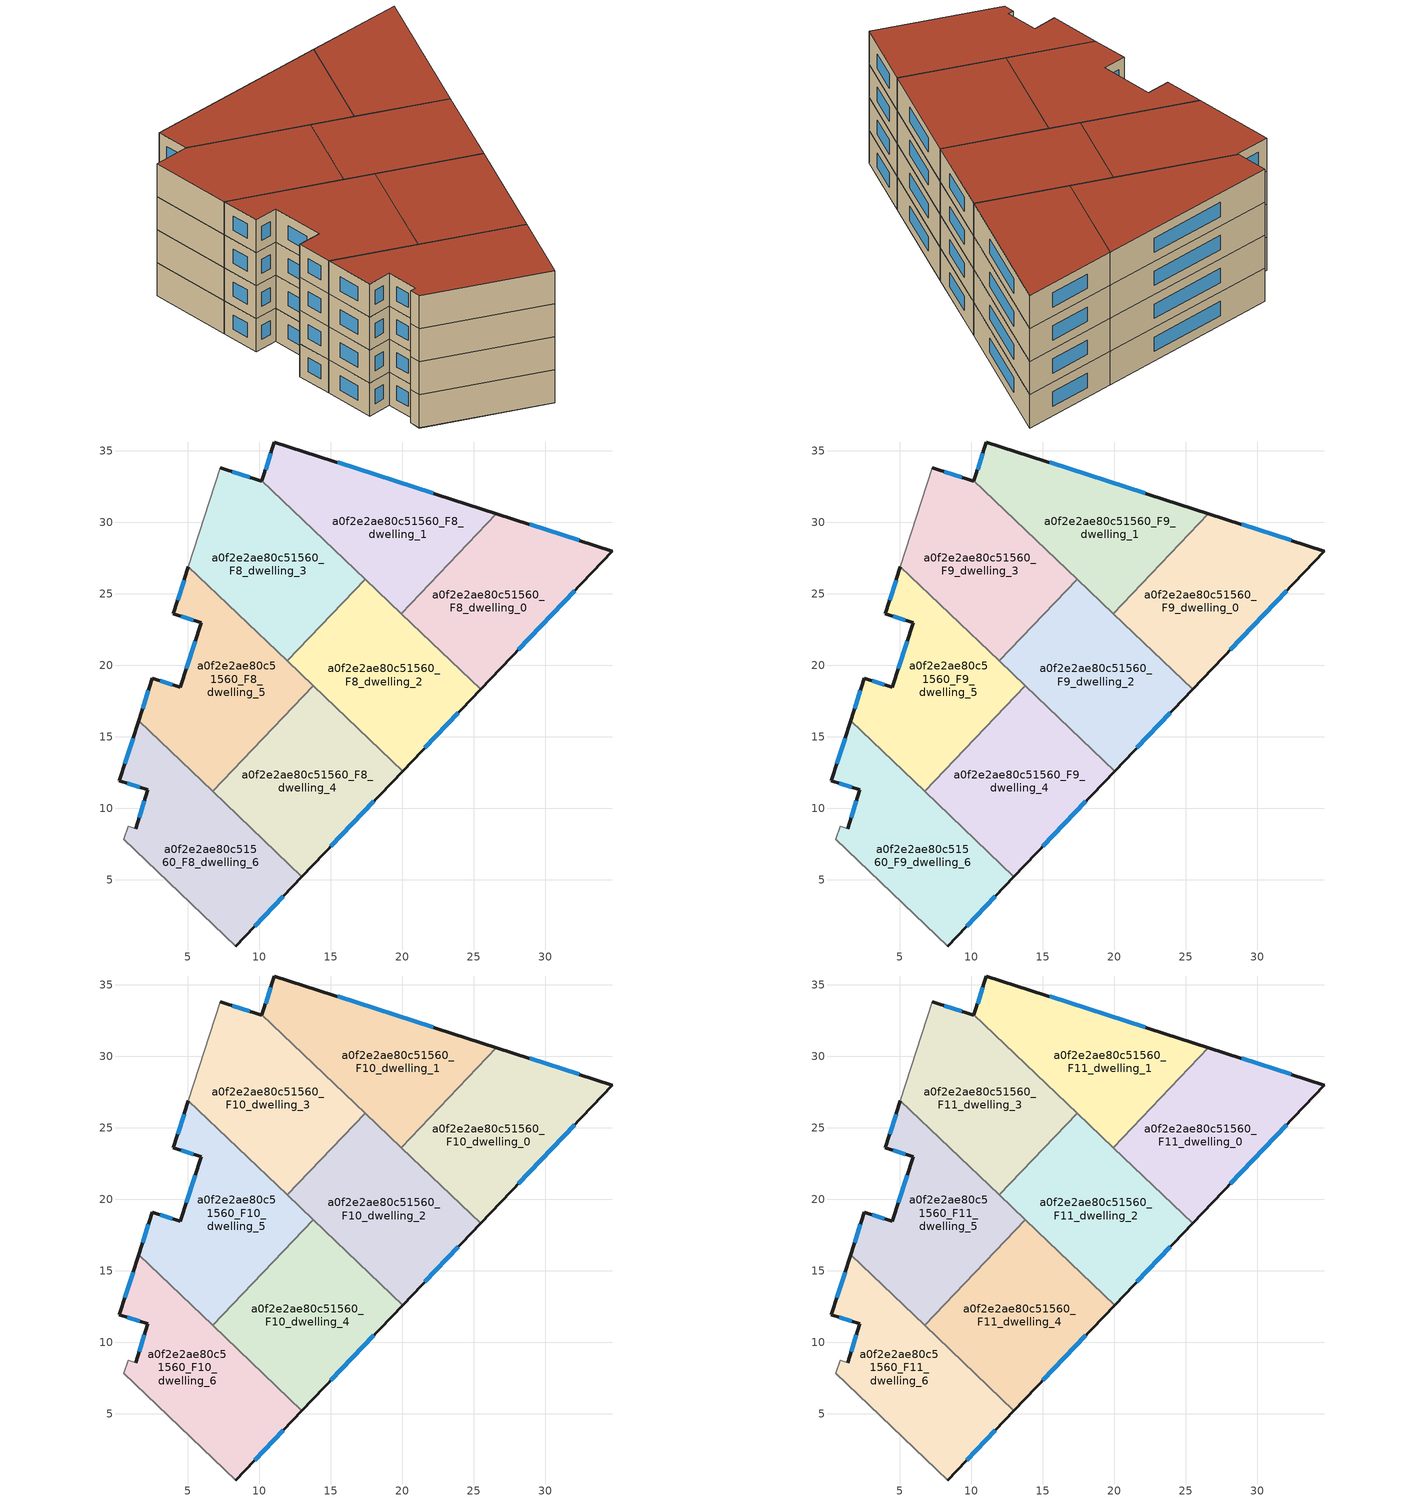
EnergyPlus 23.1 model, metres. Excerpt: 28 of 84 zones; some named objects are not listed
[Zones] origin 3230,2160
a0f2e2ae80c51560_F8_dwelling_0
 floor to a0f2e2ae80c51560_F7_dwelling_0 (EU_floor_Construction): 34.68,27.99 25.48,18.33 19.93,23.62 26.58,30.6 z24
 wall outside (EU_wall_Construction): 25.48,18.33 34.68,27.99 26.58,30.6 z24:27
 wall to a0f2e2ae80c51560_F8_dwelling_1 (EU_wall_Construction): 26.58,30.6 19.93,23.62 z24:27
 wall to a0f2e2ae80c51560_F8_dwelling_2 (EU_wall_Construction): 19.93,23.62 25.48,18.33 z24:27
 window (EU_Window_Construction): 32.37,28.73 28.9,29.86 / 28.11,21.09 32.05,25.23 z24.86:26.14
a0f2e2ae80c51560_F8_dwelling_1
 floor to a0f2e2ae80c51560_F7_dwelling_1 (EU_floor_Construction): 26.58,30.6 19.93,23.62 10.19,32.91 11.06,35.62 z24
 wall outside (EU_wall_Construction): 26.58,30.6 11.06,35.62 10.19,32.91 z24:27
 wall to a0f2e2ae80c51560_F8_dwelling_3 (EU_wall_Construction): 10.19,32.91 17.41,26.02 z24:27
 wall to a0f2e2ae80c51560_F8_dwelling_2 (EU_wall_Construction): 17.41,26.02 19.93,23.62 z24:27
 window (EU_Window_Construction): 10.81,34.84 10.44,33.68 / 22.15,32.04 15.5,34.18 z24.86:26.14
a0f2e2ae80c51560_F8_dwelling_2
 floor to a0f2e2ae80c51560_F7_dwelling_2 (EU_floor_Construction): 25.48,18.33 20.02,12.61 11.95,20.3 17.41,26.02 z24
 wall outside (EU_wall_Construction): 20.02,12.61 25.48,18.33 z24:27
 wall to a0f2e2ae80c51560_F8_dwelling_3 (EU_wall_Construction): 17.41,26.02 11.95,20.3 z24:27
 wall to a0f2e2ae80c51560_F8_dwelling_4 (EU_wall_Construction): 13.77,18.57 20.02,12.61 z24:27
 wall to a0f2e2ae80c51560_F8_dwelling_5 (EU_wall_Construction): 11.95,20.3 13.77,18.57 z24:27
 window (EU_Window_Construction): 21.58,14.25 23.92,16.7 z24.86:26.14
a0f2e2ae80c51560_F8_dwelling_3
 floor to a0f2e2ae80c51560_F7_dwelling_3 (EU_floor_Construction): 10.19,32.91 17.41,26.02 11.95,20.3 5.05,26.89 7.28,33.8 10.17,32.87 z24
 wall outside (EU_wall_Construction): 10.19,32.91 10.17,32.87 7.28,33.8 z24:27
 wall adiabatic (EU_wall_Construction): 7.28,33.8 5.05,26.89 z24:27
 wall to a0f2e2ae80c51560_F8_dwelling_5 (EU_wall_Construction): 5.05,26.89 11.95,20.3 z24:27
 window (EU_Window_Construction): 9.35,33.14 8.11,33.54 z24.86:26.14
a0f2e2ae80c51560_F8_dwelling_4
 floor to a0f2e2ae80c51560_F7_dwelling_4 (EU_floor_Construction): 20.02,12.61 12.99,5.23 6.73,11.19 13.77,18.57 z24
 wall outside (EU_wall_Construction): 12.99,5.23 20.02,12.61 z24:27
 wall to a0f2e2ae80c51560_F8_dwelling_6 (EU_wall_Construction): 6.73,11.19 12.99,5.23 z24:27
 wall to a0f2e2ae80c51560_F8_dwelling_5 (EU_wall_Construction): 13.77,18.57 6.73,11.19 z24:27
 window (EU_Window_Construction): 15,7.34 18.01,10.5 z24.86:26.14
a0f2e2ae80c51560_F8_dwelling_5
 floor to a0f2e2ae80c51560_F7_dwelling_5 (EU_floor_Construction): 13.77,18.57 6.73,11.19 1.57,16.11 2.53,19.1 4.49,18.46 5.95,22.98 3.99,23.61 5.05,26.89 z24
 wall outside (EU_wall_Construction): 5.05,26.89 3.99,23.61 5.95,22.98 4.49,18.46 2.53,19.1 1.57,16.11 z24:27
 wall to a0f2e2ae80c51560_F8_dwelling_6 (EU_wall_Construction): 1.57,16.11 6.73,11.19 z24:27
 window (EU_Window_Construction): 2.26,18.25 1.84,16.97 / 3.93,18.64 3.09,18.92 / 5.53,21.69 4.91,19.75 / 4.55,23.43 5.39,23.16 / 4.74,25.95 4.29,24.55 z24.86:26.14
a0f2e2ae80c51560_F8_dwelling_6
 floor to a0f2e2ae80c51560_F7_dwelling_6 (EU_floor_Construction): 12.99,5.23 8.36,0.38 0.52,7.83 0.83,8.74 1.35,8.58 2.21,11.3 0.21,11.92 1.57,16.11 z24
 wall outside (EU_wall_Construction): 1.57,16.11 0.21,11.92 2.21,11.3 1.35,8.58 / 8.36,0.38 12.99,5.23 z24:27
 wall adiabatic (EU_wall_Construction): 1.35,8.58 0.83,8.74 0.53,7.83 8.36,0.38 z24:27
 window (EU_Window_Construction): 1.96,10.52 1.6,9.36 / 0.78,11.74 1.64,11.48 / 1.18,14.91 0.6,13.12 / 9.68,1.76 11.66,3.84 z24.86:26.14
a0f2e2ae80c51560_F9_dwelling_0
 floor to a0f2e2ae80c51560_F8_dwelling_0 (EU_floor_Construction): 34.68,27.99 25.48,18.33 19.93,23.62 26.58,30.6 z27
 wall outside (EU_wall_Construction): 25.48,18.33 34.68,27.99 26.58,30.6 z27:30
 wall to a0f2e2ae80c51560_F9_dwelling_1 (EU_wall_Construction): 26.58,30.6 19.93,23.62 z27:30
 wall to a0f2e2ae80c51560_F9_dwelling_2 (EU_wall_Construction): 19.93,23.62 25.48,18.33 z27:30
 window (EU_Window_Construction): 32.37,28.73 28.9,29.86 / 28.11,21.09 32.05,25.23 z27.86:29.14
a0f2e2ae80c51560_F9_dwelling_1
 floor to a0f2e2ae80c51560_F8_dwelling_1 (EU_floor_Construction): 26.58,30.6 19.93,23.62 10.19,32.91 11.06,35.62 z27
 wall outside (EU_wall_Construction): 26.58,30.6 11.06,35.62 10.19,32.91 z27:30
 wall to a0f2e2ae80c51560_F9_dwelling_3 (EU_wall_Construction): 10.19,32.91 17.41,26.02 z27:30
 wall to a0f2e2ae80c51560_F9_dwelling_2 (EU_wall_Construction): 17.41,26.02 19.93,23.62 z27:30
 window (EU_Window_Construction): 10.81,34.84 10.44,33.68 / 22.15,32.04 15.5,34.18 z27.86:29.14
a0f2e2ae80c51560_F9_dwelling_2
 floor to a0f2e2ae80c51560_F8_dwelling_2 (EU_floor_Construction): 25.48,18.33 20.02,12.61 11.95,20.3 17.41,26.02 z27
 wall outside (EU_wall_Construction): 20.02,12.61 25.48,18.33 z27:30
 wall to a0f2e2ae80c51560_F9_dwelling_3 (EU_wall_Construction): 17.41,26.02 11.95,20.3 z27:30
 wall to a0f2e2ae80c51560_F9_dwelling_4 (EU_wall_Construction): 13.77,18.57 20.02,12.61 z27:30
 wall to a0f2e2ae80c51560_F9_dwelling_5 (EU_wall_Construction): 11.95,20.3 13.77,18.57 z27:30
 window (EU_Window_Construction): 21.58,14.25 23.92,16.7 z27.86:29.14
a0f2e2ae80c51560_F9_dwelling_3
 floor to a0f2e2ae80c51560_F8_dwelling_3 (EU_floor_Construction): 10.19,32.91 17.41,26.02 11.95,20.3 5.05,26.89 7.28,33.8 10.17,32.87 z27
 wall outside (EU_wall_Construction): 10.19,32.91 10.17,32.87 7.28,33.8 z27:30
 wall adiabatic (EU_wall_Construction): 7.28,33.8 5.05,26.89 z27:30
 wall to a0f2e2ae80c51560_F9_dwelling_5 (EU_wall_Construction): 5.05,26.89 11.95,20.3 z27:30
 window (EU_Window_Construction): 9.35,33.14 8.11,33.54 z27.86:29.14
a0f2e2ae80c51560_F9_dwelling_4
 floor to a0f2e2ae80c51560_F8_dwelling_4 (EU_floor_Construction): 20.02,12.61 12.99,5.23 6.73,11.19 13.77,18.57 z27
 wall outside (EU_wall_Construction): 12.99,5.23 20.02,12.61 z27:30
 wall to a0f2e2ae80c51560_F9_dwelling_6 (EU_wall_Construction): 6.73,11.19 12.99,5.23 z27:30
 wall to a0f2e2ae80c51560_F9_dwelling_5 (EU_wall_Construction): 13.77,18.57 6.73,11.19 z27:30
 window (EU_Window_Construction): 15,7.34 18.01,10.5 z27.86:29.14
a0f2e2ae80c51560_F9_dwelling_5
 floor to a0f2e2ae80c51560_F8_dwelling_5 (EU_floor_Construction): 13.77,18.57 6.73,11.19 1.57,16.11 2.53,19.1 4.49,18.46 5.95,22.98 3.99,23.61 5.05,26.89 z27
 wall outside (EU_wall_Construction): 5.05,26.89 3.99,23.61 5.95,22.98 4.49,18.46 2.53,19.1 1.57,16.11 z27:30
 wall to a0f2e2ae80c51560_F9_dwelling_6 (EU_wall_Construction): 1.57,16.11 6.73,11.19 z27:30
 window (EU_Window_Construction): 2.26,18.25 1.84,16.97 / 3.93,18.64 3.09,18.92 / 5.53,21.69 4.91,19.75 / 4.55,23.43 5.39,23.16 / 4.74,25.95 4.29,24.55 z27.86:29.14
a0f2e2ae80c51560_F9_dwelling_6
 floor to a0f2e2ae80c51560_F8_dwelling_6 (EU_floor_Construction): 12.99,5.23 8.36,0.38 0.52,7.83 0.83,8.74 1.35,8.58 2.21,11.3 0.21,11.92 1.57,16.11 z27
 wall outside (EU_wall_Construction): 1.57,16.11 0.21,11.92 2.21,11.3 1.35,8.58 / 8.36,0.38 12.99,5.23 z27:30
 wall adiabatic (EU_wall_Construction): 1.35,8.58 0.83,8.74 0.53,7.83 8.36,0.38 z27:30
 window (EU_Window_Construction): 1.96,10.52 1.6,9.36 / 0.78,11.74 1.64,11.48 / 1.18,14.91 0.6,13.12 / 9.68,1.76 11.66,3.84 z27.86:29.14
a0f2e2ae80c51560_F10_dwelling_0
 floor to a0f2e2ae80c51560_F9_dwelling_0 (EU_floor_Construction): 34.68,27.99 25.48,18.33 19.93,23.62 26.58,30.6 z30
 wall outside (EU_wall_Construction): 25.48,18.33 34.68,27.99 26.58,30.6 z30:33
 wall to a0f2e2ae80c51560_F10_dwelling_1 (EU_wall_Construction): 26.58,30.6 19.93,23.62 z30:33
 wall to a0f2e2ae80c51560_F10_dwelling_2 (EU_wall_Construction): 19.93,23.62 25.48,18.33 z30:33
 window (EU_Window_Construction): 32.37,28.73 28.9,29.86 / 28.11,21.09 32.05,25.23 z30.86:32.14
a0f2e2ae80c51560_F10_dwelling_1
 floor to a0f2e2ae80c51560_F9_dwelling_1 (EU_floor_Construction): 26.58,30.6 19.93,23.62 10.19,32.91 11.06,35.62 z30
 wall outside (EU_wall_Construction): 26.58,30.6 11.06,35.62 10.19,32.91 z30:33
 wall to a0f2e2ae80c51560_F10_dwelling_3 (EU_wall_Construction): 10.19,32.91 17.41,26.02 z30:33
 wall to a0f2e2ae80c51560_F10_dwelling_2 (EU_wall_Construction): 17.41,26.02 19.93,23.62 z30:33
 window (EU_Window_Construction): 10.81,34.84 10.44,33.68 / 22.15,32.04 15.5,34.18 z30.86:32.14
a0f2e2ae80c51560_F10_dwelling_2
 floor to a0f2e2ae80c51560_F9_dwelling_2 (EU_floor_Construction): 25.48,18.33 20.02,12.61 11.95,20.3 17.41,26.02 z30
 wall outside (EU_wall_Construction): 20.02,12.61 25.48,18.33 z30:33
 wall to a0f2e2ae80c51560_F10_dwelling_3 (EU_wall_Construction): 17.41,26.02 11.95,20.3 z30:33
 wall to a0f2e2ae80c51560_F10_dwelling_4 (EU_wall_Construction): 13.77,18.57 20.02,12.61 z30:33
 wall to a0f2e2ae80c51560_F10_dwelling_5 (EU_wall_Construction): 11.95,20.3 13.77,18.57 z30:33
 window (EU_Window_Construction): 21.58,14.25 23.92,16.7 z30.86:32.14
a0f2e2ae80c51560_F10_dwelling_3
 floor to a0f2e2ae80c51560_F9_dwelling_3 (EU_floor_Construction): 10.19,32.91 17.41,26.02 11.95,20.3 5.05,26.89 7.28,33.8 10.17,32.87 z30
 wall outside (EU_wall_Construction): 10.19,32.91 10.17,32.87 7.28,33.8 z30:33
 wall adiabatic (EU_wall_Construction): 7.28,33.8 5.05,26.89 z30:33
 wall to a0f2e2ae80c51560_F10_dwelling_5 (EU_wall_Construction): 5.05,26.89 11.95,20.3 z30:33
 window (EU_Window_Construction): 9.35,33.14 8.11,33.54 z30.86:32.14
a0f2e2ae80c51560_F10_dwelling_4
 floor to a0f2e2ae80c51560_F9_dwelling_4 (EU_floor_Construction): 20.02,12.61 12.99,5.23 6.73,11.19 13.77,18.57 z30
 wall outside (EU_wall_Construction): 12.99,5.23 20.02,12.61 z30:33
 wall to a0f2e2ae80c51560_F10_dwelling_6 (EU_wall_Construction): 6.73,11.19 12.99,5.23 z30:33
 wall to a0f2e2ae80c51560_F10_dwelling_5 (EU_wall_Construction): 13.77,18.57 6.73,11.19 z30:33
 window (EU_Window_Construction): 15,7.34 18.01,10.5 z30.86:32.14
a0f2e2ae80c51560_F10_dwelling_5
 floor to a0f2e2ae80c51560_F9_dwelling_5 (EU_floor_Construction): 13.77,18.57 6.73,11.19 1.57,16.11 2.53,19.1 4.49,18.46 5.95,22.98 3.99,23.61 5.05,26.89 z30
 wall outside (EU_wall_Construction): 5.05,26.89 3.99,23.61 5.95,22.98 4.49,18.46 2.53,19.1 1.57,16.11 z30:33
 wall to a0f2e2ae80c51560_F10_dwelling_6 (EU_wall_Construction): 1.57,16.11 6.73,11.19 z30:33
 window (EU_Window_Construction): 2.26,18.25 1.84,16.97 / 3.93,18.64 3.09,18.92 / 5.53,21.69 4.91,19.75 / 4.55,23.43 5.39,23.16 / 4.74,25.95 4.29,24.55 z30.86:32.14
a0f2e2ae80c51560_F10_dwelling_6
 floor to a0f2e2ae80c51560_F9_dwelling_6 (EU_floor_Construction): 12.99,5.23 8.36,0.38 0.52,7.83 0.83,8.74 1.35,8.58 2.21,11.3 0.21,11.92 1.57,16.11 z30
 wall outside (EU_wall_Construction): 1.57,16.11 0.21,11.92 2.21,11.3 1.35,8.58 / 8.36,0.38 12.99,5.23 z30:33
 wall adiabatic (EU_wall_Construction): 1.35,8.58 0.83,8.74 0.53,7.83 8.36,0.38 z30:33
 window (EU_Window_Construction): 1.96,10.52 1.6,9.36 / 0.78,11.74 1.64,11.48 / 1.18,14.91 0.6,13.12 / 9.68,1.76 11.66,3.84 z30.86:32.14
a0f2e2ae80c51560_F11_dwelling_0
 floor to a0f2e2ae80c51560_F10_dwelling_0 (EU_floor_Construction): 34.68,27.99 25.48,18.33 19.93,23.62 26.58,30.6 z33
 wall outside (EU_wall_Construction): 25.48,18.33 34.68,27.99 26.58,30.6 z33:36
 wall to a0f2e2ae80c51560_F11_dwelling_1 (EU_wall_Construction): 26.58,30.6 19.93,23.62 z33:36
 wall to a0f2e2ae80c51560_F11_dwelling_2 (EU_wall_Construction): 19.93,23.62 25.48,18.33 z33:36
 window (EU_Window_Construction): 32.37,28.73 28.9,29.86 / 28.11,21.09 32.05,25.23 z33.86:35.14
 roof outside (EU_roof_Construction): 25.48,18.33 34.68,27.99 26.58,30.6 19.93,23.62 z36
a0f2e2ae80c51560_F11_dwelling_1
 floor to a0f2e2ae80c51560_F10_dwelling_1 (EU_floor_Construction): 26.58,30.6 19.93,23.62 10.19,32.91 11.06,35.62 z33
 wall outside (EU_wall_Construction): 26.58,30.6 11.06,35.62 10.19,32.91 z33:36
 wall to a0f2e2ae80c51560_F11_dwelling_3 (EU_wall_Construction): 10.19,32.91 17.41,26.02 z33:36
 wall to a0f2e2ae80c51560_F11_dwelling_2 (EU_wall_Construction): 17.41,26.02 19.93,23.62 z33:36
 window (EU_Window_Construction): 10.81,34.84 10.44,33.68 / 22.15,32.04 15.5,34.18 z33.86:35.14
 roof outside (EU_roof_Construction): 19.93,23.62 26.58,30.6 11.06,35.62 10.19,32.91 z36
a0f2e2ae80c51560_F11_dwelling_2
 floor to a0f2e2ae80c51560_F10_dwelling_2 (EU_floor_Construction): 25.48,18.33 20.02,12.61 11.95,20.3 17.41,26.02 z33
 wall outside (EU_wall_Construction): 20.02,12.61 25.48,18.33 z33:36
 wall to a0f2e2ae80c51560_F11_dwelling_3 (EU_wall_Construction): 17.41,26.02 11.95,20.3 z33:36
 wall to a0f2e2ae80c51560_F11_dwelling_4 (EU_wall_Construction): 13.77,18.57 20.02,12.61 z33:36
 wall to a0f2e2ae80c51560_F11_dwelling_5 (EU_wall_Construction): 11.95,20.3 13.77,18.57 z33:36
 window (EU_Window_Construction): 21.58,14.25 23.92,16.7 z33.86:35.14
 roof outside (EU_roof_Construction): 20.02,12.61 25.48,18.33 17.41,26.02 11.95,20.3 z36
a0f2e2ae80c51560_F11_dwelling_3
 floor to a0f2e2ae80c51560_F10_dwelling_3 (EU_floor_Construction): 10.19,32.91 17.41,26.02 11.95,20.3 5.05,26.89 7.28,33.8 10.17,32.87 z33
 wall outside (EU_wall_Construction): 10.19,32.91 10.17,32.87 7.28,33.8 z33:36
 wall adiabatic (EU_wall_Construction): 7.28,33.8 5.05,26.89 z33:36
 wall to a0f2e2ae80c51560_F11_dwelling_5 (EU_wall_Construction): 5.05,26.89 11.95,20.3 z33:36
 window (EU_Window_Construction): 9.35,33.14 8.11,33.54 z33.86:35.14
 roof outside (EU_roof_Construction): 11.95,20.3 17.41,26.02 10.19,32.91 10.17,32.87 7.28,33.8 5.05,26.89 z36
a0f2e2ae80c51560_F11_dwelling_4
 floor to a0f2e2ae80c51560_F10_dwelling_4 (EU_floor_Construction): 20.02,12.61 12.99,5.23 6.73,11.19 13.77,18.57 z33
 wall outside (EU_wall_Construction): 12.99,5.23 20.02,12.61 z33:36
 wall to a0f2e2ae80c51560_F11_dwelling_6 (EU_wall_Construction): 6.73,11.19 12.99,5.23 z33:36
 wall to a0f2e2ae80c51560_F11_dwelling_5 (EU_wall_Construction): 13.77,18.57 6.73,11.19 z33:36
 window (EU_Window_Construction): 15,7.34 18.01,10.5 z33.86:35.14
 roof outside (EU_roof_Construction): 12.99,5.23 20.02,12.61 13.77,18.57 6.73,11.19 z36
a0f2e2ae80c51560_F11_dwelling_5
 floor to a0f2e2ae80c51560_F10_dwelling_5 (EU_floor_Construction): 13.77,18.57 6.73,11.19 1.57,16.11 2.53,19.1 4.49,18.46 5.95,22.98 3.99,23.61 5.05,26.89 z33
 wall outside (EU_wall_Construction): 5.05,26.89 3.99,23.61 5.95,22.98 4.49,18.46 2.53,19.1 1.57,16.11 z33:36
 wall to a0f2e2ae80c51560_F11_dwelling_6 (EU_wall_Construction): 1.57,16.11 6.73,11.19 z33:36
 window (EU_Window_Construction): 2.26,18.25 1.84,16.97 / 3.93,18.64 3.09,18.92 / 5.53,21.69 4.91,19.75 / 4.55,23.43 5.39,23.16 / 4.74,25.95 4.29,24.55 z33.86:35.14
 roof outside (EU_roof_Construction): 6.73,11.19 13.77,18.57 5.05,26.89 3.99,23.61 5.95,22.98 4.49,18.46 2.53,19.1 1.57,16.11 z36
a0f2e2ae80c51560_F11_dwelling_6
 floor to a0f2e2ae80c51560_F10_dwelling_6 (EU_floor_Construction): 12.99,5.23 8.36,0.38 0.52,7.83 0.83,8.74 1.35,8.58 2.21,11.3 0.21,11.92 1.57,16.11 z33
 wall outside (EU_wall_Construction): 1.57,16.11 0.21,11.92 2.21,11.3 1.35,8.58 / 8.36,0.38 12.99,5.23 z33:36
 wall adiabatic (EU_wall_Construction): 1.35,8.58 0.83,8.74 0.53,7.83 8.36,0.38 z33:36
 window (EU_Window_Construction): 1.96,10.52 1.6,9.36 / 0.78,11.74 1.64,11.48 / 1.18,14.91 0.6,13.12 / 9.68,1.76 11.66,3.84 z33.86:35.14
 roof outside (EU_roof_Construction): 8.36,0.38 12.99,5.23 1.57,16.11 0.21,11.92 2.21,11.3 1.35,8.58 0.83,8.74 0.53,7.83 z36
[Building]
EU S2 Campaign: North Axis=0; Terrain=City; Solar Distribution=FullExterior
[Site:Location]
Helsinki-Vantaa.AP: Latitude=60.317; Longitude=24.963; Time Zone=2; Elevation=54.6
[SizingPeriod:WeatherFileDays]
AnnualSizingPeriod: Begin Month=1; Begin Day of Month=1; End Month=12; End Day of Month=31; Day of Week for Start Day=Monday; Use Weather File Daylight Saving Period=No; Use Weather File Rain and Snow Indicators=No
[MATERIAL]
EU_InternalMass_Material: Roughness=MediumRough; Thickness=0.1; Conductivity=1; Density=1800; Specific Heat=900; Thermal Absorptance=0.9; Solar Absorptance=0.7; Visible Absorptance=0.7
[MATERIAL:NOMASS] Roughness=MediumRough; Thermal Absorptance=0.9; Solar Absorptance=0.7; Visible Absorptance=0.7
Name | Thermal Resistance
EU_wall_NoMass | 5.91765
EU_roof_NoMass | 11.1778
EU_floor_NoMass | 6.2875
[WINDOWMATERIAL:SIMPLEGLAZINGSYSTEM]
EU_Window_SimpleGlazing: UFactor=0.994035; Solar Heat Gain Coefficient=0.7; Visible Transmittance=0.7
[CONSTRUCTION]
EU_wall_Construction: EU_wall_NoMass
EU_roof_Construction: EU_roof_NoMass
EU_floor_Construction: EU_floor_NoMass
EU_Window_Construction: EU_Window_SimpleGlazing
EU_InternalMass_Construction: EU_InternalMass_Material
[ZONE] Type=1; Multiplier=1; Ceiling Height=autocalculate; Floor Area=autocalculate; Part of Total Floor Area=Yes
Name | Volume
a0f2e2ae80c51560_F8_dwelling_0; a0f2e2ae80c51560_F9_dwelling_0; a0f2e2ae80c51560_F10_dwelling_0; a0f2e2ae80c51560_F11_dwelling_0 | 264.31
a0f2e2ae80c51560_F8_dwelling_1; a0f2e2ae80c51560_F9_dwelling_1; a0f2e2ae80c51560_F10_dwelling_1; a0f2e2ae80c51560_F11_dwelling_1 | 264.308
a0f2e2ae80c51560_F8_dwelling_2; a0f2e2ae80c51560_F9_dwelling_2; a0f2e2ae80c51560_F10_dwelling_2; a0f2e2ae80c51560_F11_dwelling_2 | 264.294
a0f2e2ae80c51560_F8_dwelling_3; a0f2e2ae80c51560_F9_dwelling_3; a0f2e2ae80c51560_F10_dwelling_3; a0f2e2ae80c51560_F11_dwelling_3 | 264.342
a0f2e2ae80c51560_F8_dwelling_4; a0f2e2ae80c51560_F9_dwelling_4; a0f2e2ae80c51560_F10_dwelling_4; a0f2e2ae80c51560_F11_dwelling_4 | 264.313
a0f2e2ae80c51560_F8_dwelling_5; a0f2e2ae80c51560_F9_dwelling_5; a0f2e2ae80c51560_F10_dwelling_5; a0f2e2ae80c51560_F11_dwelling_5 | 264.303
a0f2e2ae80c51560_F8_dwelling_6; a0f2e2ae80c51560_F9_dwelling_6; a0f2e2ae80c51560_F10_dwelling_6; a0f2e2ae80c51560_F11_dwelling_6 | 264.322
[INTERNALMASS] Construction=EU_InternalMass_Construction
Name | Zone or ZoneList | Surface Area
a0f2e2ae80c51560_F8_dwelling_0_EU_InternalMass | a0f2e2ae80c51560_F8_dwelling_0 | 88.1053
a0f2e2ae80c51560_F8_dwelling_1_EU_InternalMass | a0f2e2ae80c51560_F8_dwelling_1 | 88.0995
a0f2e2ae80c51560_F8_dwelling_2_EU_InternalMass | a0f2e2ae80c51560_F8_dwelling_2 | 88.0979
a0f2e2ae80c51560_F8_dwelling_3_EU_InternalMass | a0f2e2ae80c51560_F8_dwelling_3 | 88.1148
a0f2e2ae80c51560_F8_dwelling_4_EU_InternalMass | a0f2e2ae80c51560_F8_dwelling_4 | 88.1037
a0f2e2ae80c51560_F8_dwelling_5_EU_InternalMass | a0f2e2ae80c51560_F8_dwelling_5 | 88.1004
a0f2e2ae80c51560_F8_dwelling_6_EU_InternalMass | a0f2e2ae80c51560_F8_dwelling_6 | 88.1071
a0f2e2ae80c51560_F9_dwelling_0_EU_InternalMass | a0f2e2ae80c51560_F9_dwelling_0 | 88.1053
a0f2e2ae80c51560_F9_dwelling_1_EU_InternalMass | a0f2e2ae80c51560_F9_dwelling_1 | 88.0995
a0f2e2ae80c51560_F9_dwelling_2_EU_InternalMass | a0f2e2ae80c51560_F9_dwelling_2 | 88.0979
a0f2e2ae80c51560_F9_dwelling_3_EU_InternalMass | a0f2e2ae80c51560_F9_dwelling_3 | 88.1148
a0f2e2ae80c51560_F9_dwelling_4_EU_InternalMass | a0f2e2ae80c51560_F9_dwelling_4 | 88.1037
a0f2e2ae80c51560_F9_dwelling_5_EU_InternalMass | a0f2e2ae80c51560_F9_dwelling_5 | 88.1004
a0f2e2ae80c51560_F9_dwelling_6_EU_InternalMass | a0f2e2ae80c51560_F9_dwelling_6 | 88.1071
a0f2e2ae80c51560_F10_dwelling_0_EU_InternalMass | a0f2e2ae80c51560_F10_dwelling_0 | 88.1053
a0f2e2ae80c51560_F10_dwelling_1_EU_InternalMass | a0f2e2ae80c51560_F10_dwelling_1 | 88.0995
a0f2e2ae80c51560_F10_dwelling_2_EU_InternalMass | a0f2e2ae80c51560_F10_dwelling_2 | 88.0979
a0f2e2ae80c51560_F10_dwelling_3_EU_InternalMass | a0f2e2ae80c51560_F10_dwelling_3 | 88.1148
a0f2e2ae80c51560_F10_dwelling_4_EU_InternalMass | a0f2e2ae80c51560_F10_dwelling_4 | 88.1037
a0f2e2ae80c51560_F10_dwelling_5_EU_InternalMass | a0f2e2ae80c51560_F10_dwelling_5 | 88.1004
a0f2e2ae80c51560_F10_dwelling_6_EU_InternalMass | a0f2e2ae80c51560_F10_dwelling_6 | 88.1071
a0f2e2ae80c51560_F11_dwelling_0_EU_InternalMass | a0f2e2ae80c51560_F11_dwelling_0 | 88.1053
a0f2e2ae80c51560_F11_dwelling_1_EU_InternalMass | a0f2e2ae80c51560_F11_dwelling_1 | 88.0995
a0f2e2ae80c51560_F11_dwelling_2_EU_InternalMass | a0f2e2ae80c51560_F11_dwelling_2 | 88.0979
a0f2e2ae80c51560_F11_dwelling_3_EU_InternalMass | a0f2e2ae80c51560_F11_dwelling_3 | 88.1148
a0f2e2ae80c51560_F11_dwelling_4_EU_InternalMass | a0f2e2ae80c51560_F11_dwelling_4 | 88.1037
a0f2e2ae80c51560_F11_dwelling_5_EU_InternalMass | a0f2e2ae80c51560_F11_dwelling_5 | 88.1004
a0f2e2ae80c51560_F11_dwelling_6_EU_InternalMass | a0f2e2ae80c51560_F11_dwelling_6 | 88.1071
[OTHEREQUIPMENT] Fuel Type=Electricity; Design Level Calculation Method=Watts/Area; Power per Zone Floor Area=1; Fraction Latent=0; Fraction Radiant=0; Fraction Lost=0; Carbon Dioxide Generation Rate=0; EndUse Subcategory=EU_Step8_InternalGains
Name | Zone or ZoneList or Space or SpaceList | Schedule
EU_Step8_InternalGain_a0f2e2ae80c51560_F8_dwelling_0_f000 | a0f2e2ae80c51560_F8_dwelling_0 | EU_Step8_GainSchedule_a0f2e2ae80c51560_F8_dwelling_0_f000
EU_Step8_InternalGain_a0f2e2ae80c51560_F8_dwelling_1_f000 | a0f2e2ae80c51560_F8_dwelling_1 | EU_Step8_GainSchedule_a0f2e2ae80c51560_F8_dwelling_1_f000
EU_Step8_InternalGain_a0f2e2ae80c51560_F8_dwelling_2_f000 | a0f2e2ae80c51560_F8_dwelling_2 | EU_Step8_GainSchedule_a0f2e2ae80c51560_F8_dwelling_2_f000
EU_Step8_InternalGain_a0f2e2ae80c51560_F8_dwelling_3_f000 | a0f2e2ae80c51560_F8_dwelling_3 | EU_Step8_GainSchedule_a0f2e2ae80c51560_F8_dwelling_3_f000
EU_Step8_InternalGain_a0f2e2ae80c51560_F8_dwelling_4_f000 | a0f2e2ae80c51560_F8_dwelling_4 | EU_Step8_GainSchedule_a0f2e2ae80c51560_F8_dwelling_4_f000
EU_Step8_InternalGain_a0f2e2ae80c51560_F8_dwelling_5_f000 | a0f2e2ae80c51560_F8_dwelling_5 | EU_Step8_GainSchedule_a0f2e2ae80c51560_F8_dwelling_5_f000
EU_Step8_InternalGain_a0f2e2ae80c51560_F8_dwelling_6_f000 | a0f2e2ae80c51560_F8_dwelling_6 | EU_Step8_GainSchedule_a0f2e2ae80c51560_F8_dwelling_6_f000
EU_Step8_InternalGain_a0f2e2ae80c51560_F9_dwelling_0_f000 | a0f2e2ae80c51560_F9_dwelling_0 | EU_Step8_GainSchedule_a0f2e2ae80c51560_F9_dwelling_0_f000
EU_Step8_InternalGain_a0f2e2ae80c51560_F9_dwelling_1_f000 | a0f2e2ae80c51560_F9_dwelling_1 | EU_Step8_GainSchedule_a0f2e2ae80c51560_F9_dwelling_1_f000
EU_Step8_InternalGain_a0f2e2ae80c51560_F9_dwelling_2_f000 | a0f2e2ae80c51560_F9_dwelling_2 | EU_Step8_GainSchedule_a0f2e2ae80c51560_F9_dwelling_2_f000
EU_Step8_InternalGain_a0f2e2ae80c51560_F9_dwelling_3_f000 | a0f2e2ae80c51560_F9_dwelling_3 | EU_Step8_GainSchedule_a0f2e2ae80c51560_F9_dwelling_3_f000
EU_Step8_InternalGain_a0f2e2ae80c51560_F9_dwelling_4_f000 | a0f2e2ae80c51560_F9_dwelling_4 | EU_Step8_GainSchedule_a0f2e2ae80c51560_F9_dwelling_4_f000
EU_Step8_InternalGain_a0f2e2ae80c51560_F9_dwelling_5_f000 | a0f2e2ae80c51560_F9_dwelling_5 | EU_Step8_GainSchedule_a0f2e2ae80c51560_F9_dwelling_5_f000
EU_Step8_InternalGain_a0f2e2ae80c51560_F9_dwelling_6_f000 | a0f2e2ae80c51560_F9_dwelling_6 | EU_Step8_GainSchedule_a0f2e2ae80c51560_F9_dwelling_6_f000
EU_Step8_InternalGain_a0f2e2ae80c51560_F10_dwelling_0_f000 | a0f2e2ae80c51560_F10_dwelling_0 | EU_Step8_GainSchedule_a0f2e2ae80c51560_F10_dwelling_0_f000
EU_Step8_InternalGain_a0f2e2ae80c51560_F10_dwelling_1_f000 | a0f2e2ae80c51560_F10_dwelling_1 | EU_Step8_GainSchedule_a0f2e2ae80c51560_F10_dwelling_1_f000
EU_Step8_InternalGain_a0f2e2ae80c51560_F10_dwelling_2_f000 | a0f2e2ae80c51560_F10_dwelling_2 | EU_Step8_GainSchedule_a0f2e2ae80c51560_F10_dwelling_2_f000
EU_Step8_InternalGain_a0f2e2ae80c51560_F10_dwelling_3_f000 | a0f2e2ae80c51560_F10_dwelling_3 | EU_Step8_GainSchedule_a0f2e2ae80c51560_F10_dwelling_3_f000
EU_Step8_InternalGain_a0f2e2ae80c51560_F10_dwelling_4_f000 | a0f2e2ae80c51560_F10_dwelling_4 | EU_Step8_GainSchedule_a0f2e2ae80c51560_F10_dwelling_4_f000
EU_Step8_InternalGain_a0f2e2ae80c51560_F10_dwelling_5_f000 | a0f2e2ae80c51560_F10_dwelling_5 | EU_Step8_GainSchedule_a0f2e2ae80c51560_F10_dwelling_5_f000
EU_Step8_InternalGain_a0f2e2ae80c51560_F10_dwelling_6_f000 | a0f2e2ae80c51560_F10_dwelling_6 | EU_Step8_GainSchedule_a0f2e2ae80c51560_F10_dwelling_6_f000
EU_Step8_InternalGain_a0f2e2ae80c51560_F11_dwelling_0_f000 | a0f2e2ae80c51560_F11_dwelling_0 | EU_Step8_GainSchedule_a0f2e2ae80c51560_F11_dwelling_0_f000
EU_Step8_InternalGain_a0f2e2ae80c51560_F11_dwelling_1_f000 | a0f2e2ae80c51560_F11_dwelling_1 | EU_Step8_GainSchedule_a0f2e2ae80c51560_F11_dwelling_1_f000
EU_Step8_InternalGain_a0f2e2ae80c51560_F11_dwelling_2_f000 | a0f2e2ae80c51560_F11_dwelling_2 | EU_Step8_GainSchedule_a0f2e2ae80c51560_F11_dwelling_2_f000
EU_Step8_InternalGain_a0f2e2ae80c51560_F11_dwelling_3_f000 | a0f2e2ae80c51560_F11_dwelling_3 | EU_Step8_GainSchedule_a0f2e2ae80c51560_F11_dwelling_3_f000
EU_Step8_InternalGain_a0f2e2ae80c51560_F11_dwelling_4_f000 | a0f2e2ae80c51560_F11_dwelling_4 | EU_Step8_GainSchedule_a0f2e2ae80c51560_F11_dwelling_4_f000
EU_Step8_InternalGain_a0f2e2ae80c51560_F11_dwelling_5_f000 | a0f2e2ae80c51560_F11_dwelling_5 | EU_Step8_GainSchedule_a0f2e2ae80c51560_F11_dwelling_5_f000
EU_Step8_InternalGain_a0f2e2ae80c51560_F11_dwelling_6_f000 | a0f2e2ae80c51560_F11_dwelling_6 | EU_Step8_GainSchedule_a0f2e2ae80c51560_F11_dwelling_6_f000
[ZONEVENTILATION:DESIGNFLOWRATE] Schedule=EU_AlwaysOn; Design Flow Rate Calculation Method=AirChanges/Hour; Air Changes per Hour=0.596421; Ventilation Type=Natural; Fan Pressure Rise=0; Fan Total Efficiency=1; Constant Term Coefficient=1; Temperature Term Coefficient=0; Velocity Term Coefficient=0; Velocity Squared Term Coefficient=0; Minimum Indoor Temperature=-100; Maximum Indoor Temperature=100; Delta Temperature=-100; Minimum Outdoor Temperature=-100; Maximum Outdoor Temperature=100; Maximum Wind Speed=40
Name | Zone or ZoneList or Space or SpaceList
EU_ConstantAir_a0f2e2ae80c51560_F8_dwelling_0 | a0f2e2ae80c51560_F8_dwelling_0
EU_ConstantAir_a0f2e2ae80c51560_F8_dwelling_1 | a0f2e2ae80c51560_F8_dwelling_1
EU_ConstantAir_a0f2e2ae80c51560_F8_dwelling_2 | a0f2e2ae80c51560_F8_dwelling_2
EU_ConstantAir_a0f2e2ae80c51560_F8_dwelling_3 | a0f2e2ae80c51560_F8_dwelling_3
EU_ConstantAir_a0f2e2ae80c51560_F8_dwelling_4 | a0f2e2ae80c51560_F8_dwelling_4
EU_ConstantAir_a0f2e2ae80c51560_F8_dwelling_5 | a0f2e2ae80c51560_F8_dwelling_5
EU_ConstantAir_a0f2e2ae80c51560_F8_dwelling_6 | a0f2e2ae80c51560_F8_dwelling_6
EU_ConstantAir_a0f2e2ae80c51560_F9_dwelling_0 | a0f2e2ae80c51560_F9_dwelling_0
EU_ConstantAir_a0f2e2ae80c51560_F9_dwelling_1 | a0f2e2ae80c51560_F9_dwelling_1
EU_ConstantAir_a0f2e2ae80c51560_F9_dwelling_2 | a0f2e2ae80c51560_F9_dwelling_2
EU_ConstantAir_a0f2e2ae80c51560_F9_dwelling_3 | a0f2e2ae80c51560_F9_dwelling_3
EU_ConstantAir_a0f2e2ae80c51560_F9_dwelling_4 | a0f2e2ae80c51560_F9_dwelling_4
EU_ConstantAir_a0f2e2ae80c51560_F9_dwelling_5 | a0f2e2ae80c51560_F9_dwelling_5
EU_ConstantAir_a0f2e2ae80c51560_F9_dwelling_6 | a0f2e2ae80c51560_F9_dwelling_6
EU_ConstantAir_a0f2e2ae80c51560_F10_dwelling_0 | a0f2e2ae80c51560_F10_dwelling_0
EU_ConstantAir_a0f2e2ae80c51560_F10_dwelling_1 | a0f2e2ae80c51560_F10_dwelling_1
EU_ConstantAir_a0f2e2ae80c51560_F10_dwelling_2 | a0f2e2ae80c51560_F10_dwelling_2
EU_ConstantAir_a0f2e2ae80c51560_F10_dwelling_3 | a0f2e2ae80c51560_F10_dwelling_3
EU_ConstantAir_a0f2e2ae80c51560_F10_dwelling_4 | a0f2e2ae80c51560_F10_dwelling_4
EU_ConstantAir_a0f2e2ae80c51560_F10_dwelling_5 | a0f2e2ae80c51560_F10_dwelling_5
EU_ConstantAir_a0f2e2ae80c51560_F10_dwelling_6 | a0f2e2ae80c51560_F10_dwelling_6
EU_ConstantAir_a0f2e2ae80c51560_F11_dwelling_0 | a0f2e2ae80c51560_F11_dwelling_0
EU_ConstantAir_a0f2e2ae80c51560_F11_dwelling_1 | a0f2e2ae80c51560_F11_dwelling_1
EU_ConstantAir_a0f2e2ae80c51560_F11_dwelling_2 | a0f2e2ae80c51560_F11_dwelling_2
EU_ConstantAir_a0f2e2ae80c51560_F11_dwelling_3 | a0f2e2ae80c51560_F11_dwelling_3
EU_ConstantAir_a0f2e2ae80c51560_F11_dwelling_4 | a0f2e2ae80c51560_F11_dwelling_4
EU_ConstantAir_a0f2e2ae80c51560_F11_dwelling_5 | a0f2e2ae80c51560_F11_dwelling_5
EU_ConstantAir_a0f2e2ae80c51560_F11_dwelling_6 | a0f2e2ae80c51560_F11_dwelling_6
[HVACTEMPLATE:ZONE:IDEALLOADSAIRSYSTEM] System Availability Schedule=EU_AlwaysOn; Maximum Heating Supply Air Temperature=50; Minimum Cooling Supply Air Temperature=13; Maximum Heating Supply Air Humidity Ratio=0.0156; Minimum Cooling Supply Air Humidity Ratio=0.0077; Heating Limit=NoLimit; Cooling Limit=NoLimit; Heating Availability Schedule=EU_AlwaysOn; Cooling Availability Schedule=EU_CoolingOff; Dehumidification Control Type=ConstantSensibleHeatRatio; Cooling Sensible Heat Ratio=0.7; Dehumidification Setpoint=60; Humidification Control Type=None; Humidification Setpoint=30; Outdoor Air Method=None; Outdoor Air Flow Rate per Person=0.00944; Outdoor Air Flow Rate per Zone Floor Area=0; Outdoor Air Flow Rate per Zone=0; Demand Controlled Ventilation Type=None; Outdoor Air Economizer Type=NoEconomizer; Heat Recovery Type=None; Sensible Heat Recovery Effectiveness=0.7; Latent Heat Recovery Effectiveness=0.65
Name | Template Thermostat
a0f2e2ae80c51560_F8_dwelling_0 | EU_HeatOnly_a0f2e2ae80c51560_F8_dwelling_0
a0f2e2ae80c51560_F8_dwelling_1 | EU_HeatOnly_a0f2e2ae80c51560_F8_dwelling_1
a0f2e2ae80c51560_F8_dwelling_2 | EU_HeatOnly_a0f2e2ae80c51560_F8_dwelling_2
a0f2e2ae80c51560_F8_dwelling_3 | EU_HeatOnly_a0f2e2ae80c51560_F8_dwelling_3
a0f2e2ae80c51560_F8_dwelling_4 | EU_HeatOnly_a0f2e2ae80c51560_F8_dwelling_4
a0f2e2ae80c51560_F8_dwelling_5 | EU_HeatOnly_a0f2e2ae80c51560_F8_dwelling_5
a0f2e2ae80c51560_F8_dwelling_6 | EU_HeatOnly_a0f2e2ae80c51560_F8_dwelling_6
a0f2e2ae80c51560_F9_dwelling_0 | EU_HeatOnly_a0f2e2ae80c51560_F9_dwelling_0
a0f2e2ae80c51560_F9_dwelling_1 | EU_HeatOnly_a0f2e2ae80c51560_F9_dwelling_1
a0f2e2ae80c51560_F9_dwelling_2 | EU_HeatOnly_a0f2e2ae80c51560_F9_dwelling_2
a0f2e2ae80c51560_F9_dwelling_3 | EU_HeatOnly_a0f2e2ae80c51560_F9_dwelling_3
a0f2e2ae80c51560_F9_dwelling_4 | EU_HeatOnly_a0f2e2ae80c51560_F9_dwelling_4
a0f2e2ae80c51560_F9_dwelling_5 | EU_HeatOnly_a0f2e2ae80c51560_F9_dwelling_5
a0f2e2ae80c51560_F9_dwelling_6 | EU_HeatOnly_a0f2e2ae80c51560_F9_dwelling_6
a0f2e2ae80c51560_F10_dwelling_0 | EU_HeatOnly_a0f2e2ae80c51560_F10_dwelling_0
a0f2e2ae80c51560_F10_dwelling_1 | EU_HeatOnly_a0f2e2ae80c51560_F10_dwelling_1
a0f2e2ae80c51560_F10_dwelling_2 | EU_HeatOnly_a0f2e2ae80c51560_F10_dwelling_2
a0f2e2ae80c51560_F10_dwelling_3 | EU_HeatOnly_a0f2e2ae80c51560_F10_dwelling_3
a0f2e2ae80c51560_F10_dwelling_4 | EU_HeatOnly_a0f2e2ae80c51560_F10_dwelling_4
a0f2e2ae80c51560_F10_dwelling_5 | EU_HeatOnly_a0f2e2ae80c51560_F10_dwelling_5
a0f2e2ae80c51560_F10_dwelling_6 | EU_HeatOnly_a0f2e2ae80c51560_F10_dwelling_6
a0f2e2ae80c51560_F11_dwelling_0 | EU_HeatOnly_a0f2e2ae80c51560_F11_dwelling_0
a0f2e2ae80c51560_F11_dwelling_1 | EU_HeatOnly_a0f2e2ae80c51560_F11_dwelling_1
a0f2e2ae80c51560_F11_dwelling_2 | EU_HeatOnly_a0f2e2ae80c51560_F11_dwelling_2
a0f2e2ae80c51560_F11_dwelling_3 | EU_HeatOnly_a0f2e2ae80c51560_F11_dwelling_3
a0f2e2ae80c51560_F11_dwelling_4 | EU_HeatOnly_a0f2e2ae80c51560_F11_dwelling_4
a0f2e2ae80c51560_F11_dwelling_5 | EU_HeatOnly_a0f2e2ae80c51560_F11_dwelling_5
a0f2e2ae80c51560_F11_dwelling_6 | EU_HeatOnly_a0f2e2ae80c51560_F11_dwelling_6
[SIZING:ZONE] Zone Cooling Design Supply Air Temperature Input Method=SupplyAirTemperature; Zone Cooling Design Supply Air Temperature=13; Zone Heating Design Supply Air Temperature Input Method=SupplyAirTemperature; Zone Heating Design Supply Air Temperature=50; Zone Cooling Design Supply Air Humidity Ratio=0.008; Zone Heating Design Supply Air Humidity Ratio=0.008; Cooling Design Air Flow Method=DesignDay; Cooling Design Air Flow Rate=0; Cooling Minimum Air Flow per Zone Floor Area=0.000762; Cooling Minimum Air Flow=0; Cooling Minimum Air Flow Fraction=0.2; Heating Design Air Flow Method=DesignDay; Heating Design Air Flow Rate=0; Heating Maximum Air Flow per Zone Floor Area=0.002032; Heating Maximum Air Flow=0.141576; Heating Maximum Air Flow Fraction=0.3; Account for Dedicated Outdoor Air System=No; Dedicated Outdoor Air System Control Strategy=NeutralSupplyAir; Dedicated Outdoor Air Low Setpoint Temperature for Design=autosize; Dedicated Outdoor Air High Setpoint Temperature for Design=autosize; Zone Load Sizing Method=Sensible Load Only No Latent Load; Zone Latent Cooling Design Supply Air Humidity Ratio Input Method=HumidityRatioDifference; Zone Cooling Design Supply Air Humidity Ratio Difference=0.005; Zone Latent Heating Design Supply Air Humidity Ratio Input Method=HumidityRatioDifference; Zone Humidification Design Supply Air Humidity Ratio Difference=0.005
a0f2e2ae80c51560_F8_dwelling_0; a0f2e2ae80c51560_F8_dwelling_1; a0f2e2ae80c51560_F8_dwelling_2; a0f2e2ae80c51560_F8_dwelling_3; a0f2e2ae80c51560_F8_dwelling_4; a0f2e2ae80c51560_F8_dwelling_5; a0f2e2ae80c51560_F8_dwelling_6; a0f2e2ae80c51560_F9_dwelling_0; a0f2e2ae80c51560_F9_dwelling_1; a0f2e2ae80c51560_F9_dwelling_2; a0f2e2ae80c51560_F9_dwelling_3; a0f2e2ae80c51560_F9_dwelling_4; a0f2e2ae80c51560_F9_dwelling_5; a0f2e2ae80c51560_F9_dwelling_6; a0f2e2ae80c51560_F10_dwelling_0; a0f2e2ae80c51560_F10_dwelling_1; a0f2e2ae80c51560_F10_dwelling_2; a0f2e2ae80c51560_F10_dwelling_3; a0f2e2ae80c51560_F10_dwelling_4; a0f2e2ae80c51560_F10_dwelling_5; a0f2e2ae80c51560_F10_dwelling_6; a0f2e2ae80c51560_F11_dwelling_0; a0f2e2ae80c51560_F11_dwelling_1; a0f2e2ae80c51560_F11_dwelling_2; a0f2e2ae80c51560_F11_dwelling_3; a0f2e2ae80c51560_F11_dwelling_4; a0f2e2ae80c51560_F11_dwelling_5; a0f2e2ae80c51560_F11_dwelling_6
[SCHEDULE:CONSTANT]
Name | Hourly Value
EU_AlwaysOn | 1
EU_CoolingOff | 0
[SCHEDULE:FILE] Column Number=1; Rows to Skip at Top=0; Number of Hours of Data=8760; Column Separator=Comma; Interpolate to Timestep=No; Minutes per Item=60; Adjust Schedule for Daylight Savings=Yes
Name | File
EU_Step8_GainSchedule_a0f2e2ae80c51560_F8_dwelling_0_f000 | ../../schedules/a0f2e2ae80c51560/a0f2e2ae80c51560_F8_dwelling_0_f000_gain.csv
EU_Step8_GainSchedule_a0f2e2ae80c51560_F8_dwelling_1_f000 | ../../schedules/a0f2e2ae80c51560/a0f2e2ae80c51560_F8_dwelling_1_f000_gain.csv
EU_Step8_GainSchedule_a0f2e2ae80c51560_F8_dwelling_2_f000 | ../../schedules/a0f2e2ae80c51560/a0f2e2ae80c51560_F8_dwelling_2_f000_gain.csv
EU_Step8_GainSchedule_a0f2e2ae80c51560_F8_dwelling_3_f000 | ../../schedules/a0f2e2ae80c51560/a0f2e2ae80c51560_F8_dwelling_3_f000_gain.csv
EU_Step8_GainSchedule_a0f2e2ae80c51560_F8_dwelling_4_f000 | ../../schedules/a0f2e2ae80c51560/a0f2e2ae80c51560_F8_dwelling_4_f000_gain.csv
EU_Step8_GainSchedule_a0f2e2ae80c51560_F8_dwelling_5_f000 | ../../schedules/a0f2e2ae80c51560/a0f2e2ae80c51560_F8_dwelling_5_f000_gain.csv
EU_Step8_GainSchedule_a0f2e2ae80c51560_F8_dwelling_6_f000 | ../../schedules/a0f2e2ae80c51560/a0f2e2ae80c51560_F8_dwelling_6_f000_gain.csv
EU_Step8_GainSchedule_a0f2e2ae80c51560_F9_dwelling_0_f000 | ../../schedules/a0f2e2ae80c51560/a0f2e2ae80c51560_F9_dwelling_0_f000_gain.csv
EU_Step8_GainSchedule_a0f2e2ae80c51560_F9_dwelling_1_f000 | ../../schedules/a0f2e2ae80c51560/a0f2e2ae80c51560_F9_dwelling_1_f000_gain.csv
EU_Step8_GainSchedule_a0f2e2ae80c51560_F9_dwelling_2_f000 | ../../schedules/a0f2e2ae80c51560/a0f2e2ae80c51560_F9_dwelling_2_f000_gain.csv
EU_Step8_GainSchedule_a0f2e2ae80c51560_F9_dwelling_3_f000 | ../../schedules/a0f2e2ae80c51560/a0f2e2ae80c51560_F9_dwelling_3_f000_gain.csv
EU_Step8_GainSchedule_a0f2e2ae80c51560_F9_dwelling_4_f000 | ../../schedules/a0f2e2ae80c51560/a0f2e2ae80c51560_F9_dwelling_4_f000_gain.csv
EU_Step8_GainSchedule_a0f2e2ae80c51560_F9_dwelling_5_f000 | ../../schedules/a0f2e2ae80c51560/a0f2e2ae80c51560_F9_dwelling_5_f000_gain.csv
EU_Step8_GainSchedule_a0f2e2ae80c51560_F9_dwelling_6_f000 | ../../schedules/a0f2e2ae80c51560/a0f2e2ae80c51560_F9_dwelling_6_f000_gain.csv
EU_Step8_GainSchedule_a0f2e2ae80c51560_F10_dwelling_0_f000 | ../../schedules/a0f2e2ae80c51560/a0f2e2ae80c51560_F10_dwelling_0_f000_gain.csv
EU_Step8_GainSchedule_a0f2e2ae80c51560_F10_dwelling_1_f000 | ../../schedules/a0f2e2ae80c51560/a0f2e2ae80c51560_F10_dwelling_1_f000_gain.csv
EU_Step8_GainSchedule_a0f2e2ae80c51560_F10_dwelling_2_f000 | ../../schedules/a0f2e2ae80c51560/a0f2e2ae80c51560_F10_dwelling_2_f000_gain.csv
EU_Step8_GainSchedule_a0f2e2ae80c51560_F10_dwelling_3_f000 | ../../schedules/a0f2e2ae80c51560/a0f2e2ae80c51560_F10_dwelling_3_f000_gain.csv
EU_Step8_GainSchedule_a0f2e2ae80c51560_F10_dwelling_4_f000 | ../../schedules/a0f2e2ae80c51560/a0f2e2ae80c51560_F10_dwelling_4_f000_gain.csv
EU_Step8_GainSchedule_a0f2e2ae80c51560_F10_dwelling_5_f000 | ../../schedules/a0f2e2ae80c51560/a0f2e2ae80c51560_F10_dwelling_5_f000_gain.csv
EU_Step8_GainSchedule_a0f2e2ae80c51560_F10_dwelling_6_f000 | ../../schedules/a0f2e2ae80c51560/a0f2e2ae80c51560_F10_dwelling_6_f000_gain.csv
EU_Step8_GainSchedule_a0f2e2ae80c51560_F11_dwelling_0_f000 | ../../schedules/a0f2e2ae80c51560/a0f2e2ae80c51560_F11_dwelling_0_f000_gain.csv
EU_Step8_GainSchedule_a0f2e2ae80c51560_F11_dwelling_1_f000 | ../../schedules/a0f2e2ae80c51560/a0f2e2ae80c51560_F11_dwelling_1_f000_gain.csv
EU_Step8_GainSchedule_a0f2e2ae80c51560_F11_dwelling_2_f000 | ../../schedules/a0f2e2ae80c51560/a0f2e2ae80c51560_F11_dwelling_2_f000_gain.csv
EU_Step8_GainSchedule_a0f2e2ae80c51560_F11_dwelling_3_f000 | ../../schedules/a0f2e2ae80c51560/a0f2e2ae80c51560_F11_dwelling_3_f000_gain.csv
EU_Step8_GainSchedule_a0f2e2ae80c51560_F11_dwelling_4_f000 | ../../schedules/a0f2e2ae80c51560/a0f2e2ae80c51560_F11_dwelling_4_f000_gain.csv
EU_Step8_GainSchedule_a0f2e2ae80c51560_F11_dwelling_5_f000 | ../../schedules/a0f2e2ae80c51560/a0f2e2ae80c51560_F11_dwelling_5_f000_gain.csv
EU_Step8_GainSchedule_a0f2e2ae80c51560_F11_dwelling_6_f000 | ../../schedules/a0f2e2ae80c51560/a0f2e2ae80c51560_F11_dwelling_6_f000_gain.csv
